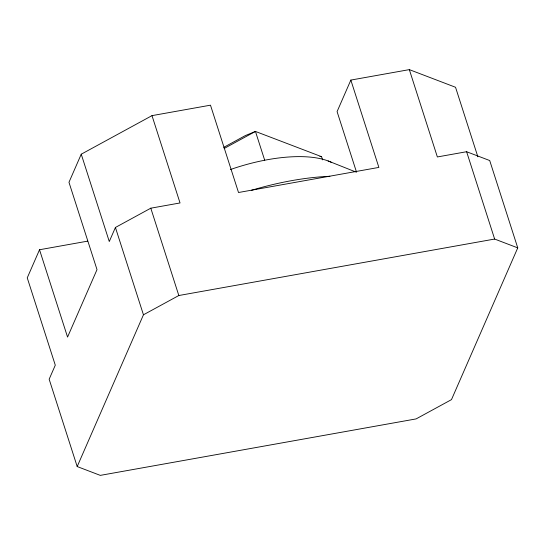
<?xml version="1.0" encoding="UTF-8"?>
<svg xmlns="http://www.w3.org/2000/svg" width="545" height="545" viewBox="0 0 545 545"><rect width="100%" height="100%" fill="white"/><g stroke="black" fill="none" stroke-linecap="round" stroke-linejoin="round"><path stroke-width="0.82" d="M87.677 241.135L39.519 249.746L27.25 277.848L55.29 365.177L49.152 379.225L77.192 466.554L100.294 475.376L416.107 418.907L451.485 399.628L517.75 247.873L489.71 160.543L466.609 151.721L437.363 156.953L409.329 69.624L350.844 80.081L337.083 111.602L356.553 172.24M350.844 80.081L378.877 167.41L238.519 192.508L210.479 105.178L151.994 115.635L81.239 154.194L68.97 182.296L97.01 269.625L67.56 337.069L39.519 249.746M151.994 115.635L180.034 202.958L150.795 208.19L115.417 227.469L109.279 241.524L81.239 154.194M77.192 466.554L143.451 314.799L178.828 295.519L494.642 239.051L517.75 247.873M223.763 147.348L245.373 135.569L255.448 131.434L321.57 156.681L322.599 159.876M224.186 148.472L255.448 131.434L264.679 160.182M319.915 156.429L321.57 156.681M409.329 69.624L455.538 87.268L477.863 156.81M328.11 160.952L355.694 171.941M466.609 151.721L494.642 239.051M150.795 208.19L178.828 295.519M115.417 227.469L143.451 314.799M251.313 190.355A149.459 58.397 -17.8 0 1 329.875 176.28M230.412 169.543A99.21 38.763 -17.8 0 1 331.53 162.437"/></g></svg>
